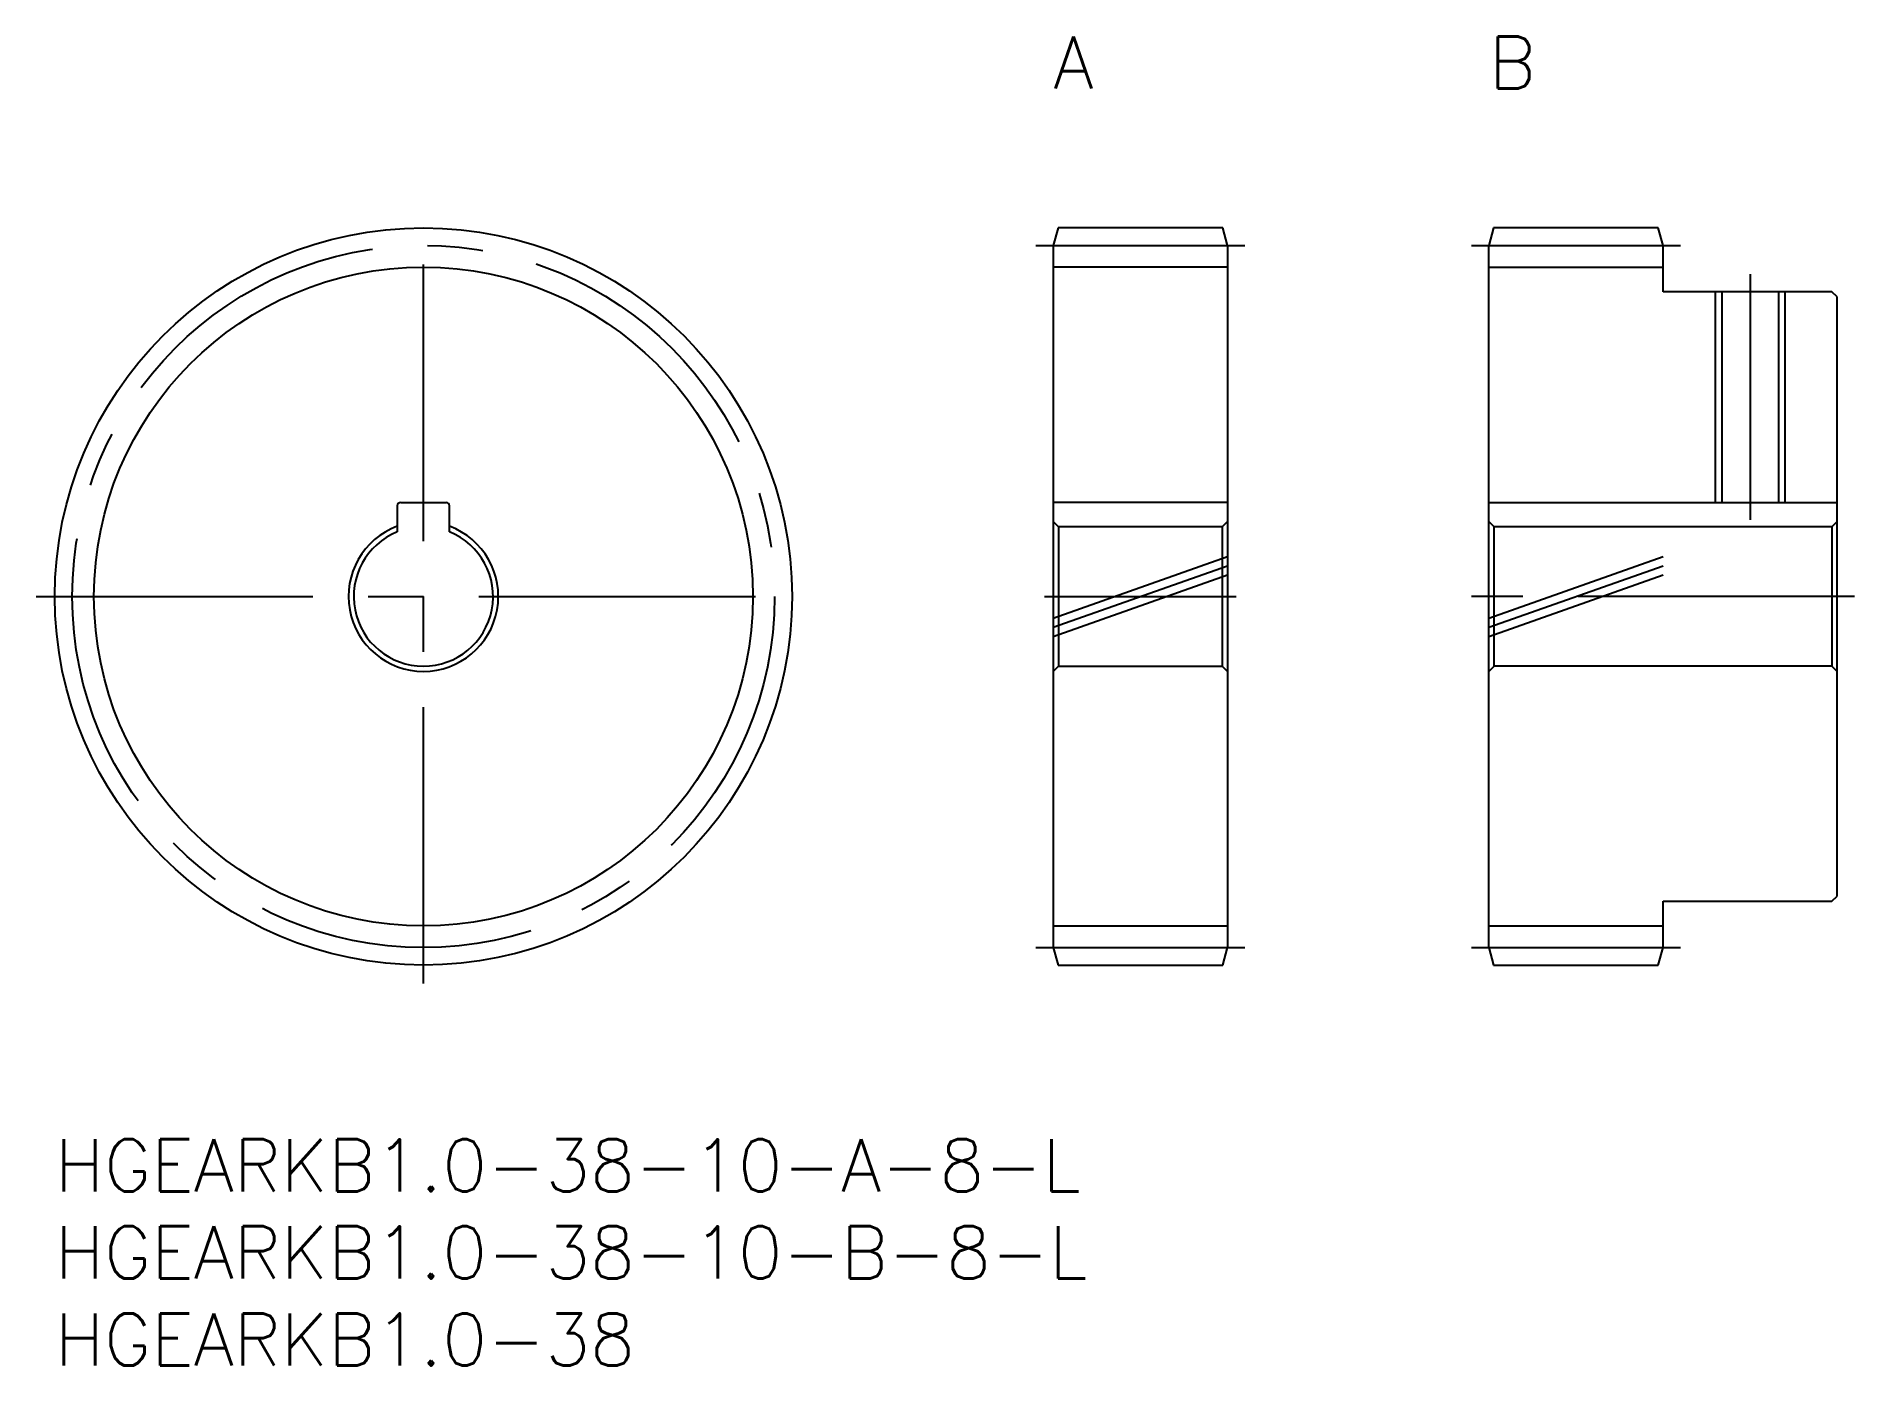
# Model space of a CAD drawing. Extents: x -1 to 103, y -13 to 63.
import ezdxf

# ---------------------------------------------------------------- set-up
doc = ezdxf.new("R2010")
doc.units = 0
doc.header["$LTSCALE"] = 0.5
doc.linetypes.add('CENTER', pattern=[50.8, 31.75, -6.35, 6.35, -6.35])
doc.linetypes.add('PHANTOM', pattern=[63.5, 31.75, -6.35, 6.35, -6.35, 6.35, -6.35])
for name, color, linetype in [('MSM_CENTER', 1, 'CENTER'), ('MSM_CONTINUOUS', 7, 'CONTINUOUS'), ('MSM_IMAGINARY', 6, 'PHANTOM'), ('MSM_NARROW', 5, 'CONTINUOUS'), ('MSM_PART_NUMBER', 7, 'CONTINUOUS')]:
    doc.layers.add(name, color=color, linetype=linetype)
doc.styles.get("Standard").update_dxf_attribs({"font": 'txt.shx', "height": 1, "bigfont": 'bigfont.shx'})

# ---------------------------------------------------------------- blocks, each defined once
blk = doc.blocks.new('*U27')
at = {"layer": 'MSM_PART_NUMBER'}
blk.add_text('HGEARKB1.0-38-10-A-8-L', height=3, dxfattribs=at).set_placement((0, -3))
blk = doc.blocks.new('*U28')
at = {"layer": 'MSM_PART_NUMBER'}
blk.add_text('HGEARKB1.0-38-10-B-8-L', height=3, dxfattribs=at).set_placement((0, -8))
blk = doc.blocks.new('*U29')
at = {"layer": 'MSM_PART_NUMBER'}
blk.add_text('HGEARKB1.0-38', height=3, dxfattribs=at).set_placement((0, -13))

msp = doc.modelspace()

# ---------------------------------------------------------------- linework, layer by layer
at = {"layer": 'MSM_CENTER'}
for p, q in [((21.16, 8.94), (21.16, 53.38)), ((56.32, 51.32), (68.32, 51.32)), ((81.32, 51.32), (93.32, 51.32)), ((97.32, 49.66), (97.32, 35.56)), ((-1.06, 31.16), (43.38, 31.16)), ((56.82, 31.16), (67.82, 31.16)), ((103.32, 31.16), (81.32, 31.16)), ((56.32, 11), (68.32, 11)), ((81.32, 11), (93.32, 11))]:
    msp.add_line(p, q, dxfattribs=at)
msp.add_circle((21.16, 31.16), 20.16, dxfattribs=at)
at = {"layer": 'MSM_CONTINUOUS'}
for p, q in [((57.59, 52.32), (57.32, 51.32)), ((67.05, 52.32), (57.59, 52.32)), ((67.32, 51.32), (67.05, 52.32)), ((82.59, 52.32), (82.32, 51.32)), ((92.05, 52.32), (82.59, 52.32)), ((92.32, 51.32), (92.05, 52.32)), ((57.32, 51.32), (57.32, 11)), ((67.32, 51.32), (67.32, 11)), ((82.32, 11), (82.32, 51.32)), ((92.32, 48.66), (92.32, 51.32)), ((67.32, 50.07), (57.32, 50.07)), ((82.32, 50.07), (92.32, 50.07)), ((102.02, 48.66), (92.32, 48.66)), ((95.7, 48.66), (95.7, 36.56)), ((98.94, 48.66), (98.94, 36.56)), ((102.32, 48.36), (102.02, 48.66)), ((102.32, 13.96), (102.32, 48.36)), ((19.86, 36.56), (22.46, 36.56)), ((67.32, 36.56), (57.32, 36.56)), ((82.32, 36.56), (102.32, 36.56)), ((19.66, 36.36), (19.66, 34.87)), ((22.66, 34.87), (22.66, 36.36)), ((57.62, 35.16), (57.32, 35.46)), ((57.62, 35.16), (57.62, 27.16)), ((67.02, 35.16), (57.62, 35.16)), ((67.32, 35.46), (67.02, 35.16)), ((67.02, 35.16), (67.02, 27.16)), ((82.62, 35.16), (82.32, 35.46)), ((82.62, 27.16), (82.62, 35.16)), ((102.02, 35.16), (82.62, 35.16)), ((102.32, 35.46), (102.02, 35.16)), ((102.02, 35.16), (102.02, 27.16)), ((57.32, 26.86), (57.62, 27.16)), ((57.62, 27.16), (67.02, 27.16)), ((67.02, 27.16), (67.32, 26.86)), ((82.32, 26.86), (82.62, 27.16)), ((102.02, 27.16), (82.62, 27.16)), ((102.02, 27.16), (102.32, 26.86)), ((92.32, 11), (92.32, 13.66)), ((92.32, 13.66), (102.02, 13.66)), ((102.02, 13.66), (102.32, 13.96)), ((57.32, 12.25), (67.32, 12.25)), ((82.32, 12.25), (92.32, 12.25)), ((57.32, 11), (57.59, 10)), ((67.05, 10), (67.32, 11)), ((82.32, 11), (82.59, 10)), ((92.05, 10), (92.32, 11)), ((57.59, 10), (67.05, 10)), ((82.59, 10), (92.05, 10))]:
    msp.add_line(p, q, dxfattribs=at)
msp.add_circle((21.16, 31.16), 21.16, dxfattribs=at)
for centre, radius, start, end in [((19.86, 36.36), 0.2, 90, 180), ((22.46, 36.36), 0.2, 0, 90), ((21.16, 31.16), 4.3, 110.4162, 69.5838), ((21.16, 31.16), 4, 112.0243, 67.9757)]:
    msp.add_arc(centre, radius, start, end, dxfattribs=at)
at = {"layer": 'MSM_IMAGINARY'}
for p, q in [((57.32, 29.92), (67.32, 33.46)), ((82.32, 29.92), (92.32, 33.46)), ((57.32, 29.39), (67.32, 32.93)), ((57.32, 28.86), (67.32, 32.4)), ((82.32, 29.39), (92.32, 32.93)), ((82.32, 28.86), (92.32, 32.4))]:
    msp.add_line(p, q, dxfattribs=at)
at = {"layer": 'MSM_NARROW'}
for p, q in [((95.32, 48.66), (95.32, 36.56)), ((99.32, 48.66), (99.32, 36.56))]:
    msp.add_line(p, q, dxfattribs=at)
msp.add_circle((21.16, 31.16), 18.91, dxfattribs=at)

# ---------------------------------------------------------------- block references
at = {"layer": 'MSM_CONTINUOUS'}
for name in ['*U27', '*U28', '*U29']:
    msp.add_blockref(name, (0, 0), dxfattribs=at)

# ---------------------------------------------------------------- texts
at = {"layer": 'MSM_PART_NUMBER'}
for s, p in [('A', (57.32, 60.32)), ('B', (82.32, 60.32))]:
    msp.add_text(s, height=3, dxfattribs=at).set_placement(p)

doc.saveas('drawing.dxf')
